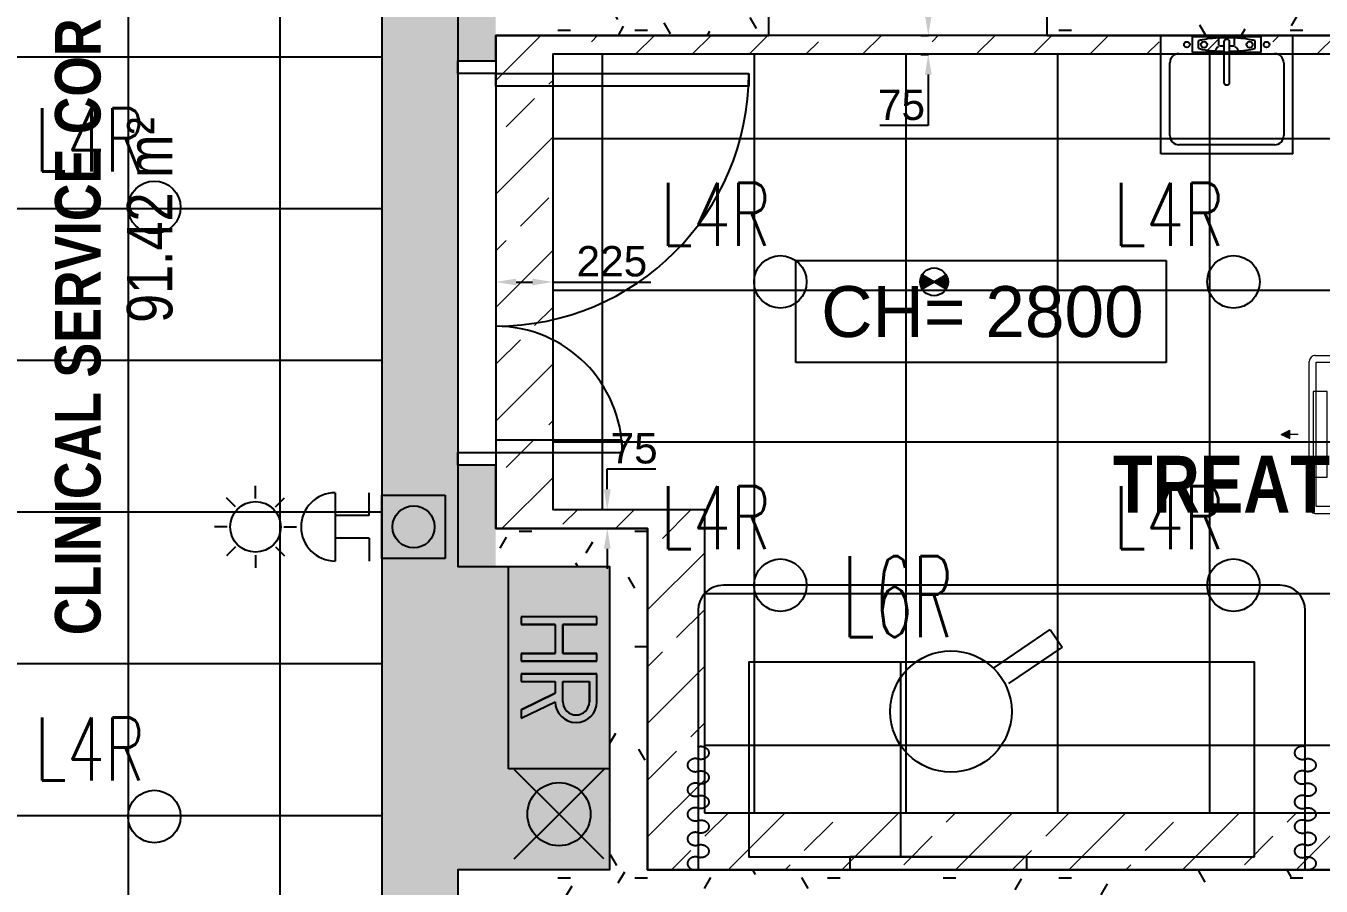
# Model space of a CAD drawing. Header units: millimetres. Extents: x -92759 to 184353, y -15225 to 86714.
# Drawn here: x -59541 to -54420, y 54527 to 57929 of the extents above; entities that cross this region are included whole.
import ezdxf

# ---------------------------------------------------------------- set-up
doc = ezdxf.new("R2010")
doc.units = ezdxf.units.MM
doc.linetypes.add('HIDDEN', pattern=[0.375, 0.25, -0.125])
doc.linetypes.add('IMPORT-ACAD_ISO12W100', pattern=[3150, 1800, -450, 0, -450, 0, -450])
doc.layers.get('Defpoints').update_dxf_attribs({"color": 8})
for name, color, linetype in [('0-1', 9, 'Continuous'), ('0-Motion Sensor', 1, 'Continuous'), ('A-_DOOR----_E', 8, 'Continuous'), ('A-_FURT----_E-1', 8, 'Continuous'), ('A-_ROOMNAME_A', 8, 'Continuous'), ('A-_WALL----_H-1', 9, 'Continuous'), ('A-_WALLPRTN_E', 8, 'Continuous'), ('A-PATT-CONC', 8, 'Continuous'), ('AAG_Dimension', 7, 'Continuous'), ('E-_LITG _ CKT -DB', 1, 'HIDDEN'), ('E-legend', 1, 'Continuous'), ('E-LIGHT----E', 1, 'Continuous'), ('HF', 7, 'Continuous'), ('HF Text', 7, 'Continuous'), ('M-ACMV_FCU', 5, 'Continuous'), ('PDF_M-_ACON----_E-N', 7, 'Continuous')]:
    doc.layers.add(name, color=color, linetype=linetype)
for name, color, linetype, true_color in [('1599_FURN_RHH_BLK8 _NEW__1ST STY_dwg _2_-1', 7, 'Continuous', 0xaaaaaa), ('A-_DETA----_E-6', 7, 'Continuous', 0x969696), ('A-_DETA----_ED-2', 1, 'Continuous', 0xff0000), ('A-_FURN--2', 7, 'IMPORT-ACAD_ISO12W100', 0xaaaaaa), ('A-_FURN--4', 7, 'Continuous', 0xaaaaaa), ('A-_FURN_HIDDEN-1', 7, 'Continuous', 0xaaaaaa), ('CURTAIN-1', 7, 'Continuous', 0xaaaaaa), ('E-_FIREALAM_E-1', 1, 'Continuous', 0xff0000), ('M-_EQPT----_E-1', 1, 'Continuous', 0xff0000)]:
    doc.layers.add(name, color=color, linetype=linetype, true_color=true_color)
for name, color, linetype, lineweight in [('A--', 134, '500-1-RP', 25), ('HFI 9MM FPB', 94, 'Continuous', 5), ('M-ACMV_CDP', 190, 'DRAIN_PIPE', 25), ('M-ACMV_FCU-2', 86, 'Continuous', 9), ('M-ACMV_PWR', 1, 'REFRIGERANT', 25), ('M-ACMV_REF_PIPE', 134, '500-1-RP', 25), ('M-ACMV_VCD', 7, 'Continuous', 25)]:
    doc.layers.add(name, color=color, linetype=linetype, lineweight=lineweight)
doc.styles.add('Arial', font='arial.ttf')
doc.styles.add('Arial Narrow_3', font='ARIALN.TTF', dxfattribs={"height": 180})
doc.styles.add('Arial Narrow_B_1', font='ARIALNB.TTF', dxfattribs={"height": 300})
doc.styles.add('Arial Narrow_B_3', font='ARIALNB.TTF', dxfattribs={"height": 225})
doc.styles.add('Arial_4', font='arial.ttf', dxfattribs={"height": 1.8})
doc.styles.add('Simplex', font='simplex_.ttf', dxfattribs={"width": 0.7, "height": 450})
doc.styles.get("Standard").update_dxf_attribs({"font": 'arial.ttf'})
doc.styles.add('T3', font='simplex.shx', dxfattribs={"width": 0.7, "height": 300})
doc.linetypes.add('500-1-RP', pattern='A,0.75,-0.5,0.75,-0.5,0.75,-0.5,0.75,-1.7,["RP",Standard,S=1,R=0,X=-1,Y=-0.5],-1.7', length=7.9)
doc.linetypes.add('DRAIN_PIPE', pattern='A,0.5,-0.2,["D",Standard,S=0.1,R=0,X=-0.1,Y=-0.05],-0.25', length=0.95)
doc.linetypes.add('REFRIGERANT', pattern='A,15,-5.08,["R",Standard,S=2.54,R=0,X=-2.54,Y=-1.27],-5.08', length=25.16)
doc.dimstyles.get("Standard").update_dxf_attribs({"dimtxt": 0.18, "dimasz": 0.18, "dimexe": 0.18, "dimexo": 0.0625, "dimgap": 0.09, "dimtad": 0, "dimtih": 1, "dimtoh": 1, "dimdec": 4, "dimzin": 0, "dimdsep": 46, "dimtxsty": 'Standard', "dimcen": 0.09, "dimadec": 0, "dimazin": 0, "dimtfac": 1, "dimtdec": 4, "dimtofl": 0, "dimtmove": 0, "dimatfit": 3, "dimfxl": 1, "dimtolj": 1, "dimtzin": 0, "dimarcsym": 0})
pattern_1 = [(0, (-11870.95, 40538.29), (609.6, 152.4), [50.292, -406.908, 50.292, -406.908, -2438.4]), (0, (-11870.95, 40538.29), (609.6, 152.4), [-914.4, 50.292, -864.108, 50.292, -406.908, -1066.8]), (0, (-11870.95, 40538.29), (609.6, 152.4), [-2286, 50.292, -254.508, 50.292, -711.708]), (120, (-11642.35, 40614.49), (-436.7823, 451.7291), [50.292, -406.908, 50.292, -406.908, -2438.4]), (120, (-11642.35, 40614.49), (-436.7823, 451.7291), [-914.4, 50.292, -864.108, 50.292, -406.908, -1066.8]), (120, (-11642.35, 40614.49), (-436.7823, 451.7291), [-2286, 50.292, -254.508, 50.292, -711.708]), (240, (-11566.15, 40919.29), (-172.8177, -604.1291), [50.292, -406.908, 50.292, -406.908, -2438.4]), (240, (-11566.15, 40919.29), (-172.8177, -604.1291), [-914.4, 50.292, -864.108, 50.292, -406.908, -1066.8]), (240, (-11566.15, 40919.29), (-172.8177, -604.1291), [-2286, 50.292, -254.508, 50.292, -711.708])]

# ---------------------------------------------------------------- blocks, each defined once
blk = doc.blocks.new('IDA - F - DoubleUnbalanced - Swing - 1600L X 2200H - TD-02-10538727-BLK8_RHH_1ST STOREY PLAN')
at = {"layer": 'A-_DOOR----_E'}
for p, q in [((-550, 75), (-500, 75)), ((-500, 75), (-500, -75)), ((1000, 75), (1050, 75)), ((1000, -75), (1000, 75)), ((-500, -75), (-550, -75)), ((-500, -75), (-500, -575)), ((-450, -75), (-500, -75)), ((-450, -575), (-450, -75)), ((950, -75), (1000, -75)), ((950, -1075), (950, -75)), ((1000, -75), (1000, -1075)), ((1050, -75), (1000, -75)), ((-500, -575), (-450, -575)), ((1000, -1075), (950, -1075))]:
    blk.add_line(p, q, dxfattribs=at)
for centre, radius, start, end in [((-500, -75), 500, 270, 0), ((-500, -75), 500, 270, 360), ((1000, -75), 1000, 180, 270), ((1000, -75), 1000, 180, 270)]:
    blk.add_arc(centre, radius, start, end, dxfattribs=at)
blk = doc.blocks.new('IDA - Fire Alarm Bell - IDA - Fire Alarm Bell-7685590-BLK8_RHH_1ST STOREY PLAN')
at = {"layer": 'A-_DETA----_ED-2'}
for p, q in [((-45, -350), (-135, -350)), ((-45, -350), (-45, -485)), ((45, -350), (135, -350)), ((45, -350), (45, -485)), ((-135, -485), (135, -485))]:
    blk.add_line(p, q, dxfattribs=at)
blk.add_arc((0, -485), 135, 180, 360, dxfattribs=at)
blk = doc.blocks.new('IDA - Manual Call Point - IDA - Manual Call Point-7685591-BLK8_RHH_1ST STOREY PLAN')
at = {"layer": 'A-_DETA----_ED-2'}
for p, q in [((-125, -300), (-125, -50)), ((-125, -50), (125, -50)), ((125, -50), (125, -300)), ((125, -300), (-125, -300))]:
    blk.add_line(p, q, dxfattribs=at)
blk.add_circle((0, -175), 83.3, dxfattribs=at)
blk = doc.blocks.new('IDA - Strobe Light - IDA - Strobe Light-8808757-BLK8_RHH_1ST STOREY PLAN')
at = {"layer": 'A-_DETA----_ED-2'}
for p, q in [((0, 912.5), (0, 962.5)), ((-79.5, 879.5), (-114.9, 914.9)), ((79.5, 879.5), (114.9, 914.9)), ((-112.5, 800), (-162.5, 800)), ((112.5, 800), (162.5, 800)), ((-79.5, 720.5), (-114.9, 685.1)), ((79.5, 720.5), (114.9, 685.1)), ((0, 687.5), (0, 637.5))]:
    blk.add_line(p, q, dxfattribs=at)
blk.add_circle((0, 800), 100, dxfattribs=at)
blk = doc.blocks.new('IDA - Hosereel - Scaled1 - HR 2-8812610-BLK8_RHH_1ST STOREY PLAN')
at = {"layer": 'A-_DETA----_ED-2'}
blk.add_hatch(color=256, dxfattribs=at).paths.add_polyline_path([(-170, -50), (-200, -50), (-200, -350), (-170, -350), (-170, -215), (-55, -215), (-55, -350), (-25, -350), (-25, -50), (-55, -50), (-55, -185), (-170, -185)])
h = blk.add_hatch(color=256, dxfattribs=at)
h.paths.add_polyline_path([(25, -50), (25, -350), (55, -350), (55, -215), (101.7, -215), (166.7, -350), (200, -350), (135, -215), (156.4, -212.2), (176.2, -203.9), (193.3, -190.8), (206.4, -173.7), (214.7, -153.9), (217.5, -132.5), (214.7, -111.1), (206.4, -91.2), (193.3, -74.2), (176.2, -61.1), (156.4, -52.8), (135, -50)])
h.paths.add_polyline_path([(55, -80), (135, -80), (148.6, -81.8), (161.2, -87), (172.1, -95.4), (180.5, -106.2), (185.7, -118.9), (187.5, -132.5), (185.7, -146.1), (180.5, -158.7), (172.1, -169.6), (161.2, -178), (148.6, -183.2), (135, -185), (55, -185)])
for p, q in [((-400, -400), (-400, 0)), ((-400, 0), (400, 0)), ((400, 0), (400, -400)), ((-170, -50), (-200, -50)), ((-200, -50), (-200, -350)), ((-170, -50), (-200, -50)), ((-200, -50), (-200, -350)), ((-170, -50), (-170, -185)), ((-170, -185), (-170, -50)), ((-25, -50), (-55, -50)), ((-55, -185), (-55, -50)), ((-25, -50), (-55, -50)), ((-55, -50), (-55, -185)), ((-25, -50), (-25, -350)), ((-25, -350), (-25, -50)), ((25, -350), (25, -50)), ((135, -50), (25, -50)), ((135, -50), (25, -50)), ((25, -50), (25, -350)), ((55, -185), (55, -80)), ((135, -80), (55, -80)), ((55, -185), (55, -80)), ((55, -80), (135, -80)), ((-170, -185), (-55, -185)), ((-55, -185), (-170, -185)), ((135, -185), (55, -185)), ((135, -185), (55, -185)), ((-170, -215), (-55, -215)), ((-170, -215), (-170, -350)), ((-170, -350), (-170, -215)), ((-170, -215), (-55, -215)), ((-55, -350), (-55, -215)), ((-55, -215), (-55, -350)), ((55, -350), (55, -215)), ((55, -215), (101.7, -215)), ((55, -350), (55, -215)), ((55, -215), (101.7, -215)), ((166.7, -350), (101.7, -215)), ((101.7, -215), (166.7, -350)), ((200, -350), (135, -215)), ((200, -350), (135, -215)), ((-200, -350), (-170, -350)), ((-200, -350), (-170, -350)), ((-55, -350), (-25, -350)), ((-55, -350), (-25, -350)), ((25, -350), (55, -350)), ((25, -350), (55, -350)), ((166.7, -350), (200, -350)), ((166.7, -350), (200, -350)), ((400, -400), (-400, -400))]:
    blk.add_line(p, q, dxfattribs=at)
for radius in [82.5, 82.5, 52.5, 52.5]:
    blk.add_arc((135, -132.5), radius, 270, 90, dxfattribs=at)
blk = doc.blocks.new('IDA- Fire Extinguisher1 - 3kg AB-8839181-BLK8_RHH_1ST STOREY PLAN')
at = {"layer": 'A-_DETA----_ED-2'}
for p in [(-176.8, 376.8), (176.8, 376.8), (-176.8, 23.2), (176.8, 23.2)]:
    blk.add_line(p, (0, 200), dxfattribs=at)
blk.add_circle((0, 200), 125, dxfattribs=at)
blk = doc.blocks.new('1599_FURN_RHH_BLK8 _NEW__1ST STY_dwg_CURTAIN-10346287-BLK8_RHH_1ST STOREY PLAN')
at = {"layer": 'CURTAIN-1'}
for points, weights in [([(364562.6, -316988.1), (364557, -316988.1), (364551.8, -316989.6)], [1, 0.931303290714, 0.894831553285]), ([(364593.9, -317013.9), (364593.9, -316988.1), (364562.6, -316988.1)], [1, 0.707106781187, 1]), ([(364562.6, -317039.8), (364593.9, -317039.8), (364593.9, -317013.9)], [1, 0.707106781187, 1]), ([(364509.6, -317062.5), (364509.6, -317036.7), (364540.9, -317036.7)], [1, 0.707106781187, 1]), ([(364540.9, -317088.4), (364509.6, -317088.4), (364509.6, -317062.5)], [1, 0.707106781187, 1]), ([(364540.9, -317036.7), (364546.5, -317036.7), (364551.8, -317038.2)], [1, 0.931303290589, 0.894831553152]), ([(364551.8, -317038.2), (364557, -317039.8), (364562.6, -317039.8)], [0.894831553151, 0.931303290588, 1]), ([(364551.8, -317086.8), (364546.5, -317088.4), (364540.9, -317088.4)], [0.894831553149, 0.931303290586, 1]), ([(364562.6, -317085.3), (364557, -317085.3), (364551.8, -317086.8)], [1, 0.931303290589, 0.894831553152]), ([(364593.9, -317111.1), (364593.9, -317085.3), (364562.6, -317085.3)], [1, 0.707106781187, 1]), ([(364562.6, -317137), (364593.9, -317137), (364593.9, -317111.1)], [1, 0.707106781187, 1]), ([(364509.6, -317159.7), (364509.6, -317133.8), (364540.9, -317133.8)], [1, 0.707106781187, 1]), ([(364540.9, -317185.6), (364509.6, -317185.6), (364509.6, -317159.7)], [1, 0.707106781187, 1]), ([(364540.9, -317133.8), (364546.5, -317133.8), (364551.8, -317135.4)], [1, 0.931303290587, 0.894831553151]), ([(364551.8, -317135.4), (364557, -317137), (364562.6, -317137)], [0.894831553149, 0.931303290586, 1]), ([(364551.8, -317184), (364546.5, -317185.6), (364540.9, -317185.6)], [0.89483155315, 0.931303290587, 1]), ([(364562.6, -317182.4), (364557, -317182.4), (364551.8, -317184)], [1, 0.931303290587, 0.894831553151]), ([(364593.9, -317208.3), (364593.9, -317182.4), (364562.6, -317182.4)], [1, 0.707106781187, 1]), ([(364562.6, -317234.2), (364593.9, -317234.2), (364593.9, -317208.3)], [1, 0.707106781187, 1]), ([(364509.6, -317256.9), (364509.6, -317231), (364540.9, -317231)], [1, 0.707106781187, 1]), ([(364540.9, -317282.8), (364509.6, -317282.8), (364509.6, -317256.9)], [1, 0.707106781187, 1]), ([(364540.9, -317231), (364546.5, -317231), (364551.8, -317232.6)], [1, 0.931303290587, 0.894831553151]), ([(364551.8, -317232.6), (364557, -317234.2), (364562.6, -317234.2)], [0.89483155315, 0.931303290586, 1]), ([(364551.8, -317281.2), (364546.5, -317282.8), (364540.9, -317282.8)], [0.894831553151, 0.931303290587, 1]), ([(364562.6, -317279.6), (364557, -317279.6), (364551.8, -317281.2)], [1, 0.931303290588, 0.894831553151]), ([(364593.9, -317305.5), (364593.9, -317279.6), (364562.6, -317279.6)], [1, 0.707106781187, 1]), ([(364562.6, -317331.4), (364593.9, -317331.4), (364593.9, -317305.5)], [1, 0.707106781187, 1]), ([(364509.6, -317354.1), (364509.6, -317328.2), (364540.9, -317328.2)], [1, 0.707106781187, 1]), ([(364540.9, -317380), (364509.6, -317380), (364509.6, -317354.1)], [1, 0.707106781187, 1]), ([(364540.9, -317328.2), (364546.5, -317328.2), (364551.8, -317329.8)], [1, 0.931303290716, 0.894831553287]), ([(364551.8, -317329.8), (364557, -317331.4), (364562.6, -317331.4)], [0.89483155315, 0.931303290587, 1]), ([(364509.6, -317451.3), (364509.6, -317425.4), (364540.9, -317425.4)], [1, 0.707106781187, 1]), ([(364551.8, -317378.4), (364546.5, -317380), (364540.9, -317380)], [0.894831553151, 0.931303290587, 1]), ([(364540.9, -317425.4), (364546.5, -317425.4), (364551.8, -317427)], [1, 0.931303290587, 0.894831553151]), ([(364562.6, -317376.8), (364557, -317376.8), (364551.8, -317378.4)], [1, 0.931303290587, 0.89483155315]), ([(364593.9, -317402.7), (364593.9, -317376.8), (364562.6, -317376.8)], [1, 0.707106781187, 1]), ([(364562.6, -317428.6), (364593.9, -317428.6), (364593.9, -317402.7)], [1, 0.707106781187, 1]), ([(364540.9, -317477.2), (364509.6, -317477.2), (364509.6, -317451.3)], [1, 0.707106781187, 1]), ([(364551.8, -317475.6), (364546.5, -317477.2), (364540.9, -317477.2)], [0.894831553151, 0.931303290587, 1]), ([(364551.8, -317427), (364557, -317428.6), (364562.6, -317428.6)], [0.89483155315, 0.931303290587, 1])]:
    blk.add_rational_spline(points, weights, degree=2, dxfattribs=at)
blk = doc.blocks.new('1599_FURN_RHH_BLK8 _NEW__1ST STY_dwg_CURTAIN-10346288-BLK8_RHH_1ST STOREY PLAN')
at = {"layer": 'CURTAIN-1'}
for points, weights in [([(364562.6, -316988.1), (364557, -316988.1), (364551.8, -316989.6)], [1, 0.931303290714, 0.894831553285]), ([(364593.9, -317013.9), (364593.9, -316988.1), (364562.6, -316988.1)], [1, 0.707106781187, 1]), ([(364562.6, -317039.8), (364593.9, -317039.8), (364593.9, -317013.9)], [1, 0.707106781187, 1]), ([(364509.6, -317062.5), (364509.6, -317036.7), (364540.9, -317036.7)], [1, 0.707106781187, 1]), ([(364540.9, -317088.4), (364509.6, -317088.4), (364509.6, -317062.5)], [1, 0.707106781187, 1]), ([(364540.9, -317036.7), (364546.5, -317036.7), (364551.8, -317038.2)], [1, 0.931303290589, 0.894831553152]), ([(364551.8, -317038.2), (364557, -317039.8), (364562.6, -317039.8)], [0.894831553151, 0.931303290588, 1]), ([(364551.8, -317086.8), (364546.5, -317088.4), (364540.9, -317088.4)], [0.894831553149, 0.931303290586, 1]), ([(364562.6, -317085.3), (364557, -317085.3), (364551.8, -317086.8)], [1, 0.931303290589, 0.894831553152]), ([(364593.9, -317111.1), (364593.9, -317085.3), (364562.6, -317085.3)], [1, 0.707106781187, 1]), ([(364562.6, -317137), (364593.9, -317137), (364593.9, -317111.1)], [1, 0.707106781187, 1]), ([(364509.6, -317159.7), (364509.6, -317133.8), (364540.9, -317133.8)], [1, 0.707106781187, 1]), ([(364540.9, -317185.6), (364509.6, -317185.6), (364509.6, -317159.7)], [1, 0.707106781187, 1]), ([(364540.9, -317133.8), (364546.5, -317133.8), (364551.8, -317135.4)], [1, 0.931303290587, 0.894831553151]), ([(364551.8, -317135.4), (364557, -317137), (364562.6, -317137)], [0.894831553149, 0.931303290586, 1]), ([(364551.8, -317184), (364546.5, -317185.6), (364540.9, -317185.6)], [0.89483155315, 0.931303290587, 1]), ([(364562.6, -317182.4), (364557, -317182.4), (364551.8, -317184)], [1, 0.931303290587, 0.894831553151]), ([(364593.9, -317208.3), (364593.9, -317182.4), (364562.6, -317182.4)], [1, 0.707106781187, 1]), ([(364562.6, -317234.2), (364593.9, -317234.2), (364593.9, -317208.3)], [1, 0.707106781187, 1]), ([(364509.6, -317256.9), (364509.6, -317231), (364540.9, -317231)], [1, 0.707106781187, 1]), ([(364540.9, -317282.8), (364509.6, -317282.8), (364509.6, -317256.9)], [1, 0.707106781187, 1]), ([(364540.9, -317231), (364546.5, -317231), (364551.8, -317232.6)], [1, 0.931303290587, 0.894831553151]), ([(364551.8, -317232.6), (364557, -317234.2), (364562.6, -317234.2)], [0.89483155315, 0.931303290586, 1]), ([(364551.8, -317281.2), (364546.5, -317282.8), (364540.9, -317282.8)], [0.894831553151, 0.931303290587, 1]), ([(364562.6, -317279.6), (364557, -317279.6), (364551.8, -317281.2)], [1, 0.931303290588, 0.894831553151]), ([(364593.9, -317305.5), (364593.9, -317279.6), (364562.6, -317279.6)], [1, 0.707106781187, 1]), ([(364562.6, -317331.4), (364593.9, -317331.4), (364593.9, -317305.5)], [1, 0.707106781187, 1]), ([(364509.6, -317354.1), (364509.6, -317328.2), (364540.9, -317328.2)], [1, 0.707106781187, 1]), ([(364540.9, -317380), (364509.6, -317380), (364509.6, -317354.1)], [1, 0.707106781187, 1]), ([(364540.9, -317328.2), (364546.5, -317328.2), (364551.8, -317329.8)], [1, 0.931303290716, 0.894831553287]), ([(364551.8, -317329.8), (364557, -317331.4), (364562.6, -317331.4)], [0.89483155315, 0.931303290587, 1]), ([(364509.6, -317451.3), (364509.6, -317425.4), (364540.9, -317425.4)], [1, 0.707106781187, 1]), ([(364551.8, -317378.4), (364546.5, -317380), (364540.9, -317380)], [0.894831553151, 0.931303290587, 1]), ([(364540.9, -317425.4), (364546.5, -317425.4), (364551.8, -317427)], [1, 0.931303290587, 0.894831553151]), ([(364562.6, -317376.8), (364557, -317376.8), (364551.8, -317378.4)], [1, 0.931303290587, 0.89483155315]), ([(364593.9, -317402.7), (364593.9, -317376.8), (364562.6, -317376.8)], [1, 0.707106781187, 1]), ([(364562.6, -317428.6), (364593.9, -317428.6), (364593.9, -317402.7)], [1, 0.707106781187, 1]), ([(364540.9, -317477.2), (364509.6, -317477.2), (364509.6, -317451.3)], [1, 0.707106781187, 1]), ([(364551.8, -317475.6), (364546.5, -317477.2), (364540.9, -317477.2)], [0.894831553151, 0.931303290587, 1]), ([(364551.8, -317427), (364557, -317428.6), (364562.6, -317428.6)], [0.89483155315, 0.931303290587, 1])]:
    blk.add_rational_spline(points, weights, degree=2, dxfattribs=at)
blk = doc.blocks.new('1599_FURN_RHH_BLK8 _NEW__1ST STY_dwg _2_-10346281-BLK8_RHH_1ST STOREY PLAN')
at = {"layer": 'A-_FURN--2'}
blk.add_line((-20605.1, -23929.1), (-20605.1, -24699.1), dxfattribs=at)
at = {"layer": 'A-_FURN--4', "flags": 128}
for points in [[(-19205.1, -24699.1), (-19205.1, -23929.1), (-21205.1, -23929.1), (-21205.1, -24699.1)], [(-20805.1, -24749.1), (-20105.1, -24749.1), (-20105.1, -24699.1), (-20805.1, -24699.1)]]:
    blk.add_lwpolyline(points, close=True, dxfattribs=at)
at = {"layer": 'A-_FURN_HIDDEN-1'}
for p, q in [((-19105.1, -23624.1), (-21305.1, -23624.1)), ((-21405.1, -23724.1), (-21405.1, -24749.1)), ((-19005.1, -24749.1), (-19005.1, -23724.1))]:
    blk.add_line(p, q, dxfattribs=at)
for centre, start, end in [((-21305.1, -23724.1), 90, 180), ((-19105.1, -23724.1), 0, 90)]:
    blk.add_arc(centre, 100, start, end, dxfattribs=at)
at = {"rotation": 180}
blk.add_blockref('1599_FURN_RHH_BLK8 _NEW__1ST STY_dwg_CURTAIN-10346287-BLK8_RHH_1ST STOREY PLAN', (343146.7, -341738.7), dxfattribs=at)
at = {"extrusion": (0, 0, -1), "zscale": -1, "rotation": 180}
blk.add_blockref('1599_FURN_RHH_BLK8 _NEW__1ST STY_dwg_CURTAIN-10346288-BLK8_RHH_1ST STOREY PLAN', (383556.9, -341738.7), dxfattribs=at)
blk = doc.blocks.new('A$Cb2bf8f38')
at = {"layer": 'A-_WALL----_H-1'}
h = blk.add_hatch(dxfattribs=at)
h.set_pattern_fill('FP_1', color=256, style=0, pattern_type=2)
h.set_pattern_definition(pattern_1)
h.paths.add_polyline_path([(-14900, 23250), (-14750, 23250), (-14750, 23650), (-14900, 23650)])
h.paths.add_polyline_path([(-14900, 25250), (-14750, 25250), (-14750, 26100), (-14900, 26100)])
h.paths.add_polyline_path([(-14750, 27200), (-14750, 29950), (-14900, 29950), (-14900, 27200), (-14825, 27200)])
h.paths.add_polyline_path([(-14900, 31050), (-14750, 31050), (-14750, 32400), (-14900, 32400)])
h.paths.add_polyline_path([(-14750, 33500), (-14750, 35550), (-14900, 35550), (-14900, 33500), (-14825, 33500)])
h.paths.add_polyline_path([(-14750, 36650), (-14750, 38300), (-14900, 38300), (-14900, 36650), (-14825, 36650)])
h.paths.add_polyline_path([(-14900, 40300), (-14750, 40300), (-14750, 40500), (-14900, 40500)])
h = blk.add_hatch(dxfattribs=at)
h.set_pattern_fill('FP_1', color=256, style=0, pattern_type=2)
h.set_pattern_definition(pattern_1)
h.paths.add_polyline_path([(-13671, 25350), (-13671, 25500), (-14750, 25500), (-14750, 25350), (-14327.6, 25350)])
h.paths.add_polyline_path([(-12571, 25350), (-8549, 25350), (-8549, 25500), (-12571, 25500), (-12571, 25425)])
h = blk.add_hatch(dxfattribs=at)
h.set_pattern_fill('FP_1', color=256, style=0, pattern_type=2)
h.set_pattern_definition(pattern_1)
h.paths.add_polyline_path([(-14750, 23250), (-14300, 23250), (-14300, 23400), (-14750, 23400)])
h = blk.add_hatch(dxfattribs=at)
h.set_pattern_fill('FP_1', color=256, style=0, pattern_type=2)
h.set_pattern_definition(pattern_1)
h.paths.add_polyline_path([(-14150, 22050), (-14150, 23400), (-14300, 23400), (-14300, 22050)])
h = blk.add_hatch(dxfattribs=at)
h.set_pattern_fill('FP_1', color=256, style=0, pattern_type=2)
h.set_pattern_definition(pattern_1)
h.paths.add_polyline_path([(-3950, 21900), (-1549, 21900), (-1549, 22050), (-7750, 22050), (-7750, 21900), (-4100, 21900)])
h.paths.add_polyline_path([(-10249, 21900), (-9750, 21900), (-9750, 22050), (-10249, 22050)])
h.paths.add_polyline_path([(-12500, 21900), (-11449, 21900), (-11449, 22050), (-14900, 22050), (-14900, 21900), (-12575, 21900)])
at = {"layer": 'A-_DETA----_E-6'}
for p, q in [((-12121, 24882), (-12121, 25350)), ((-12121, 25350), (-11599, 25350)), ((-11599, 24882), (-11599, 25350)), ((-11995, 25345.5), (-11725, 25345.5)), ((-11995, 25282.5), (-11995, 25345.5)), ((-11972.5, 25328.5), (-11972.5, 25299.5)), ((-11891.2, 25310.3), (-11891.2, 25336.2)), ((-11871.8, 25307.9), (-11889.3, 25307.9)), ((-11871.5, 25325.4), (-11871.5, 25163.4)), ((-11858, 25334.4), (-11862.5, 25334.4)), ((-11849, 25163.4), (-11849, 25325.4)), ((-11830.8, 25307.9), (-11849, 25307.9)), ((-11828.8, 25310.3), (-11828.8, 25336.2)), ((-11747.5, 25299.5), (-11747.5, 25328.5)), ((-11725, 25345.5), (-11725, 25282.5)), ((-12049, 25278), (-11871.5, 25278)), ((-11725, 25282.5), (-11995, 25282.5)), ((-11849, 25278), (-11671, 25278)), ((-12085, 24954), (-12085, 25242)), ((-11635, 25242), (-11635, 24954)), ((-11862.5, 25154.4), (-11858, 25154.4)), ((-11671, 24918), (-12049, 24918)), ((-11599, 24882), (-12121, 24882))]:
    blk.add_line(p, q, dxfattribs=at)
for centre, radius in [((-12017.5, 25314), 11.4), ((-11950, 25314), 12.3), ((-11770, 25314), 12.3), ((-11702.5, 25314), 11.4)]:
    blk.add_circle(centre, radius, dxfattribs=at)
for centre, radius, start, end in [((-11926.8, 25188.3), 147.4, 101.1975, 108.0457), ((-11926.8, 25439.7), 147.4, 251.9543, 258.8025), ((-11886.8, 24986.1), 353.6, 94.6876, 101.1975), ((-11860, 24659.2), 681.5, 90, 94.6876), ((-11880, 25283.8), 25.7, 118.4413, 161.9853), ((-11862.5, 25325.4), 9, 90, 180), ((-11860, 24659.2), 681.5, 85.3124, 90), ((-11858, 25325.4), 9, 0, 90), ((-11840, 25283.8), 25.7, 18.0147, 61.5587), ((-11833.2, 24986.1), 353.6, 78.8025, 85.3124), ((-11793.2, 25188.3), 147.4, 71.9543, 78.8025), ((-11793.2, 25439.7), 147.4, 281.1975, 288.0457), ((-12049, 25242), 36, 90, 180), ((-11886.8, 25641.9), 353.6, 258.8025, 265.3124), ((-11860, 25968.8), 681.5, 265.3124, 269.0296), ((-11860, 25968.8), 681.5, 270.9213, 274.6876), ((-11833.2, 25641.9), 353.6, 274.6876, 281.1975), ((-11671, 25242), 36, 0, 90), ((-11862.5, 25163.4), 9, 180, 270), ((-11858, 25163.4), 9, 270, 0), ((-12049, 24954), 36, 180, 270), ((-11671, 24954), 36, 270, 0)]:
    blk.add_arc(centre, radius, start, end, dxfattribs=at)
at = {"layer": 'A-_WALLPRTN_E'}
for p, q in [((-14900, 26100), (-14900, 25250)), ((-13671, 25350), (-13671, 25500)), ((-12571, 25500), (-12571, 25350)), ((-14750, 25350), (-13671, 25350)), ((-14750, 25250), (-14750, 25350)), ((-12571, 25350), (-8549, 25350)), ((-14900, 25250), (-14750, 25250)), ((-14900, 23650), (-14900, 23250)), ((-14750, 23650), (-14900, 23650)), ((-14750, 23400), (-14750, 23650)), ((-14150, 23400), (-14750, 23400)), ((-14150, 22050), (-14150, 23400)), ((-14900, 23250), (-14300, 23250)), ((-14300, 23250), (-14300, 22050)), ((-14300, 22050), (-14900, 22050)), ((-14900, 22050), (-14900, 21799)), ((-11349, 22050), (-14150, 22050))]:
    blk.add_line(p, q, dxfattribs=at)
at = {"layer": '1599_FURN_RHH_BLK8 _NEW__1ST STY_dwg _2_-1'}
blk.add_blockref('1599_FURN_RHH_BLK8 _NEW__1ST STY_dwg _2_-10346281-BLK8_RHH_1ST STOREY PLAN', (7455.1, 46800), dxfattribs=at)
at = {"layer": 'A-_DOOR----_E', "rotation": 89.99999999999991}
blk.add_blockref('IDA - F - DoubleUnbalanced - Swing - 1600L X 2200H - TD-02-10538727-BLK8_RHH_1ST STOREY PLAN', (-14825, 24200), dxfattribs=at)
at = {"layer": 'A-_FURT----_E-1', "rotation": 89.99999999999964}
blk.add_blockref('IDA- Fire Extinguisher1 - 3kg AB-8839181-BLK8_RHH_1ST STOREY PLAN', (-14300, 22270), dxfattribs=at)
at = {"layer": 'E-_FIREALAM_E-1'}
for name, rotation in [('IDA - Strobe Light - IDA - Strobe Light-8808757-BLK8_RHH_1ST STOREY PLAN', 89.99999999999895), ('IDA - Fire Alarm Bell - IDA - Fire Alarm Bell-7685590-BLK8_RHH_1ST STOREY PLAN', 270.0000000000003), ('IDA - Manual Call Point - IDA - Manual Call Point-7685591-BLK8_RHH_1ST STOREY PLAN', 270.0000000000003)]:
    blk.add_blockref(name, (-14900, 23406.4), dxfattribs=dict(at, rotation=rotation))
at = {"layer": 'M-_EQPT----_E-1', "rotation": 269.9999999999988}
blk.add_blockref('IDA - Hosereel - Scaled1 - HR 2-8812610-BLK8_RHH_1ST STOREY PLAN', (-14300, 22850), dxfattribs=at)
at = {"layer": 'A-_ROOMNAME_A', "char_height": 180, "attachment_point": 1, "rotation": 90}
for s, insert, width, style in [('CLINICAL SERVICE CORRIDOR', (-16492.6, 22978), 4016.454, 'Arial Narrow_B_3'), ('91.42 m²', (-16208.5, 24213.2), 1022.152, 'Arial Narrow_3')]:
    blk.add_mtext(s, dxfattribs=dict(at, insert=insert, width=width, style=style))
at = {"layer": 'A-_ROOMNAME_A', "insert": (-12310.1, 23687.5), "char_height": 225, "width": 3282.91, "attachment_point": 1, "style": 'Arial Narrow_B_1'}
blk.add_mtext('TREATMENT ROOM 2', dxfattribs=at)
blk = doc.blocks.new('*D614')
at = {"layer": 'AAG_Dimension', "color": 0, "lineweight": -2, "transparency": 16777216}
for p, q in [((-2438.1, 483017.2), (-2438.1, 483097.2)), ((-2438.1, 483097.2), (-2246.3, 483097.2)), ((-2438, 482937.2), (-2437.9, 482937.2)), ((-2438, 482861.7), (-2437.9, 482861.7)), ((-2438.1, 482781.7), (-2438.1, 482701.7))]:
    blk.add_line(p, q, dxfattribs=at)
at = {"layer": 'AAG_Dimension', "color": 0, "transparency": 16777216}
for points in [[(-2451.4, 483017.2), (-2424.8, 483017.2), (-2438.1, 482937.2)], [(-2451.4, 482781.7), (-2424.8, 482781.7), (-2438.1, 482861.7)]]:
    blk.add_solid(points, dxfattribs=at)
at = {"layer": 'Defpoints', "color": 0, "transparency": 16777216}
for p in [(-2438.1, 482937.2), (-2438.1, 482937.2), (-2438.1, 482861.7)]:
    blk.add_point(p, dxfattribs=at)
at = {"layer": 'AAG_Dimension', "color": 152, "true_color": 0x2776bb, "transparency": 16777216, "insert": (-2332.2, 483178.2), "char_height": 120, "attachment_point": 5, "style": 'Arial'}
blk.add_mtext('\\A1;75', dxfattribs=at)
blk = doc.blocks.new('*D615')
at = {"layer": 'AAG_Dimension', "color": 0, "lineweight": -2, "transparency": 16777216}
for p, q in [((-1169.1, 484891.7), (-1169.1, 484971.7)), ((-1198.7, 484811.7), (-1168.9, 484811.7)), ((-1198.7, 484737.2), (-1168.9, 484737.2)), ((-1169.1, 484657.2), (-1169.1, 484455.8)), ((-1169.1, 484455.8), (-1360.9, 484455.8))]:
    blk.add_line(p, q, dxfattribs=at)
at = {"layer": 'AAG_Dimension', "color": 0, "transparency": 16777216}
for points in [[(-1182.4, 484891.7), (-1155.8, 484891.7), (-1169.1, 484811.7)], [(-1182.4, 484657.2), (-1155.8, 484657.2), (-1169.1, 484737.2)]]:
    blk.add_solid(points, dxfattribs=at)
at = {"layer": 'Defpoints', "color": 0, "transparency": 16777216}
for p in [(-1198.7, 484811.7), (-1198.7, 484737.2), (-1169.1, 484737.2)]:
    blk.add_point(p, dxfattribs=at)
at = {"layer": 'AAG_Dimension', "color": 152, "true_color": 0x2776bb, "transparency": 16777216, "insert": (-1275, 484536.8), "char_height": 120, "attachment_point": 5, "style": 'Arial'}
blk.add_mtext('\\A1;75', dxfattribs=at)
blk = doc.blocks.new('*D616')
at = {"layer": 'AAG_Dimension', "color": 0, "lineweight": -2, "transparency": 16777216}
for p, q in [((-2879, 483836.8), (-2879, 483836.9)), ((-2799, 483836.7), (-2734, 483836.7)), ((-2654, 483836.8), (-2654, 483836.9)), ((-2654, 483836.7), (-2266, 483836.7))]:
    blk.add_line(p, q, dxfattribs=at)
at = {"layer": 'AAG_Dimension', "color": 0, "transparency": 16777216}
for points in [[(-2799, 483850), (-2799, 483823.4), (-2879, 483836.7)], [(-2734, 483850), (-2734, 483823.4), (-2654, 483836.7)]]:
    blk.add_solid(points, dxfattribs=at)
at = {"layer": 'Defpoints', "color": 0, "transparency": 16777216}
for p in [(-2879, 483836.7), (-2654, 483836.7), (-2654, 483836.7)]:
    blk.add_point(p, dxfattribs=at)
at = {"layer": 'AAG_Dimension', "color": 152, "true_color": 0x2776bb, "transparency": 16777216, "insert": (-2420, 483918), "char_height": 120, "attachment_point": 5, "style": 'Arial'}
blk.add_mtext('\\A1;225', dxfattribs=at)
blk = doc.blocks.new('A$C020d881d')
at = {"layer": 'E-legend', "lineweight": 25}
blk.add_circle((818.7, 172), 103.8, dxfattribs=at)
at = {"layer": 'E-legend', "lineweight": 25, "style": 'Simplex', "width": 0.7}
blk.add_text('L4R', height=250, dxfattribs=at).set_placement((345.2, 314.3))
blk = doc.blocks.new('Motion Sensor')
at = {"layer": 'E-legend', "lineweight": 25}
h = blk.add_hatch(color=256, dxfattribs=at)
h.dxf.hatch_style = 1
h.paths.add_polyline_path([(10021, -17121.6), (9973.3, -17094.1, 0.131652), (9965.9, -17121.6, 0.131652), (9973.3, -17149.1)])
h = blk.add_hatch(color=256, dxfattribs=at)
h.dxf.hatch_style = 1
h.paths.add_polyline_path([(10068.6, -17094.1), (10021, -17121.6), (10068.6, -17149.1, 0.131652), (10076, -17121.6, 0.131652)])
for p, q in [((9973.3, -17094.1), (10068.6, -17149.1)), ((9973.3, -17149.1), (10068.6, -17094.1))]:
    blk.add_line(p, q, dxfattribs=at)
blk.add_circle((10021, -17121.6), 55, dxfattribs=at)
blk = doc.blocks.new('L6R')
at = {"layer": 'E-LIGHT----E'}
for p, q in [((167.6, 171.7), (392.6, 324.9)), ((392.6, 324.9), (440.1, 255.1)), ((440.1, 255.1), (227.7, 110.4))]:
    blk.add_line(p, q, dxfattribs=at)
blk.add_circle((0, 0), 240, dxfattribs=at)
at = {"layer": 'E-LIGHT----E', "style": 'T3', "width": 0.55}
blk.add_text('L6R', height=320, dxfattribs=at).set_placement((-430, 294.7))
blk = doc.blocks.new('EL_B8_L1_R4')
at = {"layer": '0-Motion Sensor'}
blk.add_blockref('Motion Sensor', (-12245.2, 938.8), dxfattribs=at)
at = {"layer": 'E-_LITG _ CKT -DB', "ltscale": 0.5}
for p in [(-6125.7, -16060.1), (-3650.7, -16354.8), (-1859.4, -16354.8), (-3650.7, -17554.8), (-1859.4, -17554.8), (-6125.7, -18469.7)]:
    blk.add_blockref('A$C020d881d', p, dxfattribs=at)
at = {"layer": 'E-LIGHT----E', "color": 0}
blk.add_blockref('L6R', (-2157.5, -17882.3), dxfattribs=at)
blk = doc.blocks.new('A$C7208cd76')
at = {"layer": 'M-ACMV_FCU', "lineweight": 5}
h = blk.add_hatch(color=256, dxfattribs=at)
h.dxf.hatch_style = 1
h.paths.add_polyline_path([(0, 424.1), (-17, 390.2), (17, 390.2)])
h = blk.add_hatch(color=256, dxfattribs=at)
h.dxf.hatch_style = 1
h.paths.add_polyline_path([(-424.1, 0), (-390.2, -17), (-390.2, 17)])
h = blk.add_hatch(color=256, dxfattribs=at)
h.dxf.hatch_style = 1
h.paths.add_polyline_path([(424.1, 0), (390.2, 17), (390.2, -17)])
h = blk.add_hatch(color=256, dxfattribs=at)
h.dxf.hatch_style = 1
h.paths.add_polyline_path([(0, -424.1), (17, -390.2), (-17, -390.2)])
for p, q in [((0, 424.1), (-17, 390.2)), ((0, 424.1), (17, 390.2)), ((-17, 390.2), (17, 390.2)), ((0, 356.2), (0, 390.2)), ((288.8, 312.5), (-288.8, 312.5)), ((288.9, 312.6), (288.9, 312.6)), ((-312.5, 288.8), (-312.5, -288.8)), ((312.5, 288.8), (312.5, -288.8)), ((312.6, 288.9), (312.6, 288.9)), ((-202.6, 169.6), (-169.6, 202.6)), ((-202.6, 169.6), (-202.6, -169.6)), ((202.6, 169.6), (-202.6, 169.6)), ((-169.6, 202.6), (169.6, 202.6)), ((-169.6, 202.6), (-169.6, -202.6)), ((-135.7, 202.6), (-135.7, -202.6)), ((-101.8, 202.6), (-101.8, -202.6)), ((-67.9, 202.6), (-67.9, -202.6)), ((-33.9, 202.6), (-33.9, -202.6)), ((0, 202.6), (0, -202.6)), ((33.9, 202.6), (33.9, -202.6)), ((67.9, 202.6), (67.9, -202.6)), ((101.8, 202.6), (101.8, -202.6)), ((135.7, 202.6), (135.7, -202.6)), ((169.6, 202.6), (202.6, 169.6)), ((169.6, 202.6), (169.6, -202.6)), ((202.6, 169.6), (202.6, -169.6)), ((202.6, 135.7), (-202.6, 135.7)), ((202.6, 101.8), (-202.6, 101.8)), ((202.6, 67.9), (-202.6, 67.9)), ((-424.1, 0), (-390.2, 17)), ((-424.1, 0), (-390.2, -17)), ((-390.2, -17), (-390.2, 17)), ((-356.2, 0), (-390.2, 0)), ((202.6, 33.9), (-202.6, 33.9)), ((202.6, 0), (-202.6, 0)), ((356.2, 0), (390.2, 0)), ((390.2, 17), (390.2, -17)), ((424.1, 0), (390.2, 17)), ((424.1, 0), (390.2, -17)), ((202.6, -33.9), (-202.6, -33.9)), ((202.6, -67.9), (-202.6, -67.9)), ((202.6, -101.8), (-202.6, -101.8)), ((202.6, -135.7), (-202.6, -135.7)), ((-169.6, -202.6), (-202.6, -169.6)), ((202.6, -169.6), (-202.6, -169.6)), ((-169.6, -202.6), (169.6, -202.6)), ((169.6, -202.6), (202.6, -169.6)), ((288.8, -312.5), (-288.8, -312.5)), ((0, -356.2), (0, -390.2)), ((17, -390.2), (-17, -390.2)), ((0, -424.1), (-17, -390.2)), ((0, -424.1), (17, -390.2))]:
    blk.add_line(p, q, dxfattribs=at)
for points in [[(285, 285), (285, -285), (-285, -285), (-285, 285)], [(-169.6, 241.6), (169.6, 241.6), (169.6, 297.9), (-169.6, 297.9)], [(-241.6, 169.6), (-241.6, -169.6), (-297.9, -169.6), (-297.9, 169.6)], [(241.6, 169.6), (241.6, -169.6), (297.9, -169.6), (297.9, 169.6)], [(-169.6, -241.6), (169.6, -241.6), (169.6, -297.9), (-169.6, -297.9)]]:
    blk.add_lwpolyline(points, close=True, dxfattribs=at)
for centre, start, end in [((-288.8, 288.8), 90, 180), ((288.8, 288.8), 0, 90), ((-288.8, -288.8), 180, 270), ((288.8, -288.8), 270, 0)]:
    blk.add_arc(centre, 23.7, start, end, dxfattribs=at)
blk = doc.blocks.new('A$C49267d6b')
at = {"layer": 'PDF_M-_ACON----_E-N', "lineweight": 0}
for p, q in [((-25.4, 76.2), (12.7, 101.6)), ((0, 127), (0, 76.2)), ((0, 63.5), (0, 38.1)), ((-25.4, 25.4), (12.7, 0)), ((0, -25.4), (0, 25.4))]:
    blk.add_line(p, q, dxfattribs=at)
blk = doc.blocks.new('A$C81577ca4')
at = {"layer": 'A--', "lineweight": 0, "ltscale": 0.75}
for p, q in [((19, -95), (-36, -125)), ((-36, -125), (-86, -125)), ((19, -155), (-36, -125))]:
    blk.add_line(p, q, dxfattribs=at)
blk = doc.blocks.new('SSO')
at = {"layer": 'M-ACMV_PWR', "linetype": 'ByBlock', "lineweight": 5}
for p, q in [((1064770.3, 20778.3), (1064770.3, 20878.3)), ((1064820.3, 20828.3), (1064720.3, 20828.3))]:
    blk.add_line(p, q, dxfattribs=at)
blk.add_circle((1064770.3, 20733.6), 44.6, dxfattribs=at)
blk.add_circle((1064770.3, 20733.6), 44.6, dxfattribs=at)
blk = doc.blocks.new('FCU-2_mini cassette')
at = {"layer": 'M-ACMV_CDP', "lineweight": 5}
blk.add_line((240311.9, -39528.1), (240311.9, -39608.6), dxfattribs=at)
at = {"layer": 'M-ACMV_VCD', "lineweight": 5}
blk.add_lwpolyline([(239824.1, -38903.1), (239824.1, -38803.1), (239924.1, -38803.1), (239924.1, -38903.1)], close=True, dxfattribs=at)
at = {"layer": 'M-ACMV_FCU', "lineweight": 5}
blk.add_blockref('A$C7208cd76', (240087.3, -39215.6), dxfattribs=at)
at = {"layer": 'M-ACMV_PWR', "color": 1, "linetype": 'ByBlock', "lineweight": 5, "xscale": 0.8500000000000222, "yscale": 0.8500000000000222, "zscale": 0.8500000000000222, "rotation": 90}
blk.add_blockref('SSO', (257426.2, -944662.3), dxfattribs=at)
at = {"layer": 'M-ACMV_REF_PIPE', "lineweight": 5, "rotation": 90}
blk.add_blockref('A$C81577ca4', (239740.3, -39519.6), dxfattribs=at)
at = {"layer": 'M-ACMV_VCD', "lineweight": 5, "xscale": -1.181061443391948, "yscale": 1.181061443391948, "zscale": 1.181061443391948, "rotation": 90}
blk.add_blockref('A$C49267d6b', (239939.1, -38860.6), dxfattribs=at)
blk = doc.blocks.new('ACMV_B8L1_R9')
at = {"layer": 'M-ACMV_FCU-2', "rotation": 180}
blk.add_blockref('FCU-2_mini cassette', (475736.2, -92856.6), dxfattribs=at)
blk = doc.blocks.new('RCP_B8L1')
at = {"layer": 'A-PATT-CONC'}
h = blk.add_hatch(dxfattribs=at)
h.set_pattern_fill('ANSI37', color=256, scale=189, angle=45)
h.set_pattern_definition([(90, (-3329.05, 499461.7), (-600.075, 0), []), (180, (-3329.05, 499461.7), (-6e-14, -600.075), [])])
h.paths.add_polyline_path([(-5129.04966, 499461.70958), (-3329.04966, 499461.70958), (-3329.04966, 465261.70958), (-5129.04966, 465261.70958), (-5129.04966, 497661.70958)])
h = blk.add_hatch(dxfattribs=at)
h.set_pattern_fill('ANSI37', color=256, scale=189, angle=45)
h.set_pattern_definition([(90, (-2654.05, 484737.2), (-600.075, 0), []), (180, (-2654.05, 484737.2), (-6e-14, -600.075), [])])
h.paths.add_polyline_path([(-2054.04966, 481737.20958), (6345.95034, 481737.20958), (6345.95034, 484737.20958), (-2178.85582, 484737.20958), (-2654.04966, 484737.20958), (-2654.04966, 482937.20958), (-2054.04966, 482937.20958)])
at = {"layer": 'HFI 9MM FPB'}
h = blk.add_hatch(dxfattribs=at)
h.set_pattern_fill('ANSI33', color=256, scale=50)
h.set_pattern_definition([(45, (-300000, 500000), (-224.5064, 224.5064), []), (45, (-299775.5, 500000), (-224.5064, 224.5064), [158.75, -79.375])])
h.paths.add_polyline_path([(-5429.05312, 464761.70958), (-5429.05312, 497561.70958), (-6479.04966, 497561.70958), (-6479.04966, 499961.70958), (-3029.04966, 499961.70958), (-3029.05312, 482711.70958), (-2429.04966, 482711.70958), (-2429.04966, 481511.70958), (-3029.04966, 481511.70958), (-3029.04966, 475336.70967), (-2679.04966, 475336.70967), (-2679.04966, 464761.70958)])
h.paths.add_polyline_path([(-5129.04966, 499461.70958), (-3329.04966, 499461.70958), (-3329.04966, 465261.70958), (-5129.04966, 465261.70958), (-5129.04966, 497661.70958)], flags=16)
h = blk.add_hatch(dxfattribs=at)
h.set_pattern_fill('ANSI33', color=256, scale=50)
h.paths.add_polyline_path([(3320.95033, 484811.70958), (-2879.04966, 484811.70958), (-2879.04966, 482861.70958), (-2279.04966, 482861.70958), (-2279.04966, 481511.70958), (6570.95034, 481511.70958), (6570.95034, 485895.70958), (3320.95033, 485895.70958)])
h.paths.add_polyline_path([(-2054.04966, 481737.20958), (6345.95034, 481737.20958), (6345.95034, 484737.20958), (-2178.85582, 484737.20958), (-2654.04966, 484737.20958), (-2654.04966, 482937.20958), (-2054.04966, 482937.20958)], flags=16)
at = {"layer": 'HF'}
for points in [[(-5429.05312, 464761.70958), (-5429.05312, 497561.70958), (-6479.04966, 497561.70958), (-6479.04966, 499961.70958), (-3029.04966, 499961.70958), (-3029.05312, 482711.70958), (-2429.04966, 482711.70958), (-2429.04966, 481511.70958), (-3029.04966, 481511.70958), (-3029.04966, 475336.70967), (-2679.04966, 475336.70967), (-2679.04966, 464761.70958)], [(-5129.04966, 499461.70958), (-3329.04966, 499461.70958), (-3329.04966, 465261.70958), (-5129.04966, 465261.70958), (-5129.04966, 497661.70958)], [(3320.95033, 484811.70958), (-2879.04966, 484811.70958), (-2879.04966, 482861.70958), (-2279.04966, 482861.70958), (-2279.04966, 481511.70958), (6570.95034, 481511.70958), (6570.95034, 485895.70958), (3320.95033, 485895.70958)], [(-2054.04966, 481737.20958), (6345.95034, 481737.20958), (6345.95034, 484737.20958), (-2178.85582, 484737.20958), (-2654.04966, 484737.20958), (-2654.04966, 482937.20958), (-2054.04966, 482937.20958)]]:
    blk.add_lwpolyline(points, close=True, dxfattribs=at)
at = {"layer": 'HF Text', "insert": (-1592.66315, 483820.45424), "char_height": 201.462343, "width": 1263.3462081, "attachment_point": 1, "style": 'Arial_4', "bg_fill": 16, "box_fill_scale": 1.5, "bg_fill_color": 256, "bg_fill_transparency": 0}
blk.add_mtext('CH= 2800', dxfattribs=at)
at = {"layer": 'AAG_Dimension'}
dim = blk.add_linear_dim(base=(-1169.10843, 484737.20958), p1=(-1198.72839, 484811.70958), p2=(-1198.72839, 484737.20958), angle=90, dimstyle='Standard', dxfattribs=at)
dim.commit()
dim.dimension.update_dxf_attribs({"geometry": '*D615', "text_midpoint": (-1275.01567, 484455.762), "dimtype": 128})
dim = blk.add_linear_dim(base=(-2654.04966, 483836.70958), p1=(-2879.04966, 483836.70958), p2=(-2654.04966, 483836.70958), dimstyle='Standard', dxfattribs=at)
dim.commit()
dim.dimension.update_dxf_attribs({"geometry": '*D616', "text_midpoint": (-2420.01146, 483917.97834)})
dim = blk.add_linear_dim(base=(-2438.0975, 482937.20958), p1=(-2438.0975, 482861.70958), p2=(-2438.0975, 482937.20958), angle=90, dimstyle='Standard', dxfattribs=at)
dim.commit()
dim.dimension.update_dxf_attribs({"geometry": '*D614', "text_midpoint": (-2332.19026, 483178.23278)})

msp = doc.modelspace()

# ---------------------------------------------------------------- block references
at = {"layer": '0-1'}
msp.add_blockref('A$Cb2bf8f38', (-42933, 32541.2), dxfattribs=at)

# ---------------------------------------------------------------- next in the draw order: block references
at = {"color": 0}
msp.add_blockref('EL_B8_L1_R4', (-53725.9, 73099.6), dxfattribs=at)
at = {"layer": 'A-PATT-CONC', "color": 152, "true_color": 0x2776bb}
msp.add_blockref('RCP_B8L1', (-54804, -426920.5), dxfattribs=at)

# ---------------------------------------------------------------- next in the draw order: block references
at = {"layer": 'M-ACMV_FCU', "color": 5}
msp.add_blockref('ACMV_B8L1_R9', (-289803, 109954.6), dxfattribs=at)

doc.saveas('drawing.dxf')
